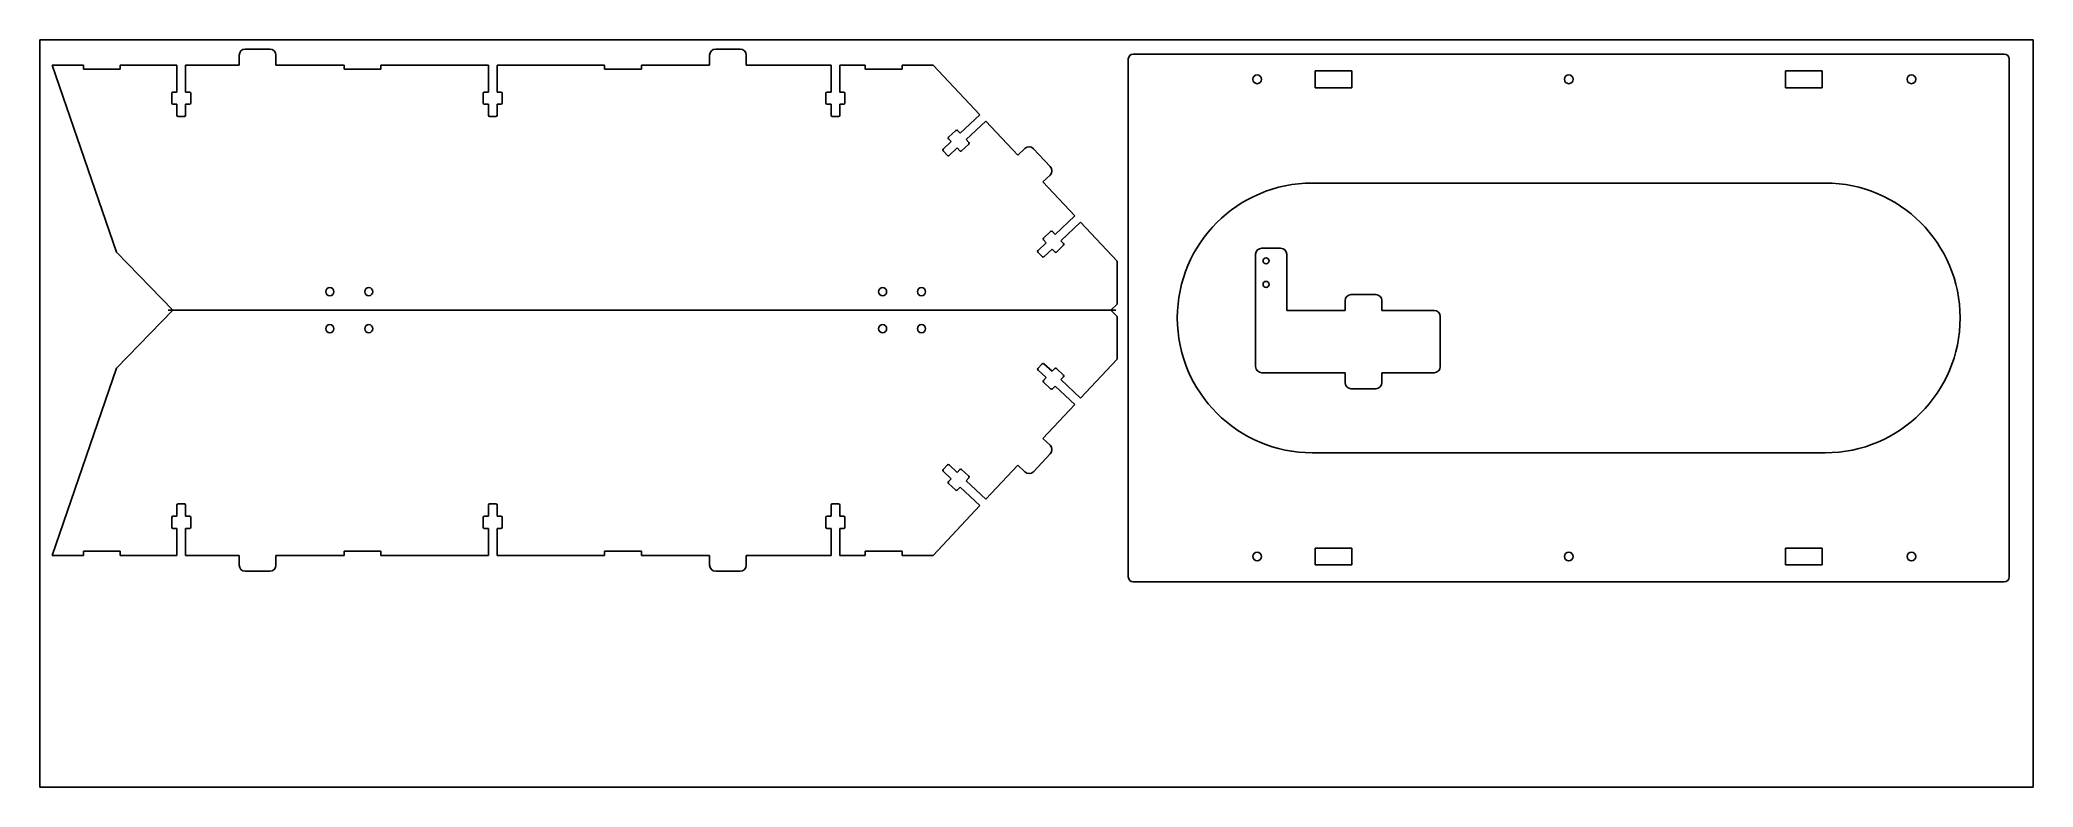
# Model space of a CAD drawing. Header units: inches. Extents: x -1252 to -440, y 1079 to 1384.
import ezdxf

# ---------------------------------------------------------------- set-up
doc = ezdxf.new("R2010")
doc.units = ezdxf.units.IN
doc.header["$MEASUREMENT"] = 0
doc.linetypes.add('Continuous2', pattern=[0])

msp = doc.modelspace()

# ---------------------------------------------------------------- linework, layer by layer
at = {"color": 2, "linetype": 'Continuous2', "lineweight": -3, "true_color": 0xffff00}
for p, q in [((-1252.46, 1383.81), (-439.66, 1383.81)), ((-1252.46, 1079.01), (-1252.46, 1383.81)), ((-439.66, 1383.81), (-439.66, 1079.01)), ((-439.66, 1079.01), (-1252.46, 1079.01))]:
    msp.add_line(p, q, dxfattribs=at)
at = {"color": 1, "linetype": 'Continuous2', "lineweight": -3, "true_color": 0xff0000}
for p, q in [((-1171.18, 1377.54), (-1171.18, 1373.54)), ((-1168.68, 1380.04), (-1158.68, 1380.04)), ((-1156.18, 1377.54), (-1156.18, 1373.54)), ((-979.38, 1377.54), (-979.38, 1373.54)), ((-976.88, 1380.04), (-966.88, 1380.04)), ((-964.38, 1377.54), (-964.38, 1373.54)), ((-808.63, 1376.03), (-808.63, 1164.75)), ((-451.43, 1378.03), (-806.63, 1378.03)), ((-449.43, 1164.75), (-449.43, 1376.03)), ((-1247.38, 1373.54), (-1234.68, 1373.54)), ((-1221.27, 1297.19), (-1247.38, 1373.54)), ((-1234.68, 1371.79), (-1234.68, 1373.54)), ((-1219.68, 1371.79), (-1234.68, 1371.79)), ((-1219.68, 1373.54), (-1196.58, 1373.54)), ((-1219.68, 1373.54), (-1219.68, 1371.79)), ((-1196.58, 1373.54), (-1196.58, 1362.54)), ((-1193.03, 1373.54), (-1171.18, 1373.54)), ((-1193.03, 1362.54), (-1193.03, 1373.54)), ((-1156.18, 1373.54), (-1128.42, 1373.54)), ((-1128.42, 1371.79), (-1128.42, 1373.54)), ((-1113.42, 1371.79), (-1128.42, 1371.79)), ((-1113.42, 1373.54), (-1069.56, 1373.54)), ((-1113.42, 1373.54), (-1113.42, 1371.79)), ((-1069.56, 1373.54), (-1069.56, 1362.54)), ((-1066.01, 1373.54), (-1022.15, 1373.54)), ((-1066.01, 1362.54), (-1066.01, 1373.54)), ((-1022.15, 1371.79), (-1022.15, 1373.54)), ((-1007.15, 1371.79), (-1022.15, 1371.79)), ((-1007.15, 1373.54), (-979.38, 1373.54)), ((-1007.15, 1373.54), (-1007.15, 1371.79)), ((-964.38, 1373.54), (-929.83, 1373.54)), ((-929.83, 1373.54), (-929.83, 1362.54)), ((-926.28, 1373.54), (-915.88, 1373.54)), ((-926.28, 1362.54), (-926.28, 1373.54)), ((-915.88, 1371.79), (-915.88, 1373.54)), ((-900.88, 1371.79), (-915.88, 1371.79)), ((-900.88, 1373.54), (-888.18, 1373.54)), ((-900.88, 1373.54), (-900.88, 1371.79)), ((-888.18, 1373.54), (-869.15, 1353.24)), ((-1198.67, 1362.04), (-1198.67, 1358.04)), ((-1196.58, 1362.54), (-1198.17, 1362.54)), ((-1198.17, 1357.54), (-1196.58, 1357.54)), ((-1196.58, 1357.54), (-1196.58, 1353.04)), ((-1191.45, 1362.54), (-1193.03, 1362.54)), ((-1193.03, 1357.54), (-1191.45, 1357.54)), ((-1193.03, 1353.04), (-1193.03, 1357.54)), ((-1190.95, 1358.04), (-1190.95, 1362.04)), ((-1071.64, 1362.04), (-1071.64, 1358.04)), ((-1069.56, 1362.54), (-1071.14, 1362.54)), ((-1071.14, 1357.54), (-1069.56, 1357.54)), ((-1069.56, 1357.54), (-1069.56, 1353.04)), ((-1064.42, 1362.54), (-1066.01, 1362.54)), ((-1066.01, 1357.54), (-1064.42, 1357.54)), ((-1066.01, 1353.04), (-1066.01, 1357.54)), ((-1063.92, 1358.04), (-1063.92, 1362.04)), ((-931.92, 1362.04), (-931.92, 1358.04)), ((-929.83, 1362.54), (-931.42, 1362.54)), ((-931.42, 1357.54), (-929.83, 1357.54)), ((-929.83, 1357.54), (-929.83, 1353.04)), ((-924.7, 1362.54), (-926.28, 1362.54)), ((-926.28, 1357.54), (-924.7, 1357.54)), ((-926.28, 1353.04), (-926.28, 1357.54)), ((-924.2, 1358.04), (-924.2, 1362.04)), ((-1196.08, 1352.54), (-1193.53, 1352.54)), ((-1069.06, 1352.54), (-1066.51, 1352.54)), ((-929.33, 1352.54), (-926.78, 1352.54)), ((-869.15, 1353.24), (-877.18, 1345.72)), ((-874.75, 1343.13), (-866.72, 1350.65)), ((-866.72, 1350.65), (-853.73, 1336.79)), ((-880.82, 1342.3), (-884.11, 1339.22)), ((-881.91, 1343.45), (-880.82, 1342.3)), ((-878.97, 1346.9), (-881.88, 1344.16)), ((-877.18, 1345.72), (-878.26, 1346.87)), ((-876.6, 1338.53), (-873.69, 1341.26)), ((-873.66, 1341.97), (-874.75, 1343.13)), ((-884.13, 1338.51), (-882.39, 1336.65)), ((-881.68, 1336.63), (-878.4, 1339.71)), ((-878.4, 1339.71), (-877.31, 1338.55)), ((-850.81, 1339.53), (-853.73, 1336.79)), ((-840.44, 1332.12), (-847.28, 1339.41)), ((-843.47, 1325.85), (-840.55, 1328.58)), ((-843.47, 1325.85), (-830.47, 1311.99)), ((-830.47, 1311.99), (-838.5, 1304.46)), ((-836.07, 1301.87), (-828.05, 1309.4)), ((-828.05, 1309.4), (-813.18, 1293.54)), ((-842.15, 1301.04), (-845.43, 1297.96)), ((-843.23, 1302.2), (-842.15, 1301.04)), ((-840.29, 1305.64), (-843.21, 1302.91)), ((-838.5, 1304.46), (-839.58, 1305.62)), ((-834.99, 1300.72), (-836.07, 1301.87)), ((-1198.18, 1273.54), (-1221.27, 1297.19)), ((-845.45, 1297.26), (-843.71, 1295.4)), ((-843, 1295.37), (-839.72, 1298.45)), ((-839.72, 1298.45), (-838.63, 1297.3)), ((-837.93, 1297.27), (-835.01, 1300.01)), ((-813.18, 1293.54), (-813.18, 1276.04)), ((-1198.18, 1273.54), (-1221.27, 1249.89)), ((-813.18, 1276.04), (-815.68, 1273.54)), ((-813.18, 1271.04), (-815.68, 1273.54)), ((-813.18, 1253.54), (-813.18, 1271.04)), ((-828.05, 1237.69), (-813.18, 1253.54)), ((-1221.27, 1249.89), (-1247.38, 1173.54)), ((-845.45, 1249.82), (-843.71, 1251.68)), ((-842.15, 1246.04), (-845.43, 1249.12)), ((-843.23, 1244.88), (-842.15, 1246.04)), ((-840.29, 1241.44), (-843.21, 1244.18)), ((-843, 1251.71), (-839.72, 1248.63)), ((-839.72, 1248.63), (-838.63, 1249.79)), ((-837.93, 1249.81), (-835.01, 1247.07)), ((-834.99, 1246.37), (-836.07, 1245.21)), ((-836.07, 1245.21), (-828.05, 1237.69)), ((-838.5, 1242.62), (-839.58, 1241.46)), ((-830.47, 1235.1), (-838.5, 1242.62)), ((-843.47, 1221.23), (-830.47, 1235.1)), ((-843.47, 1221.23), (-840.55, 1218.5)), ((-840.44, 1214.97), (-847.28, 1207.67)), ((-884.13, 1208.57), (-882.39, 1210.43)), ((-880.82, 1204.78), (-884.11, 1207.86)), ((-881.91, 1203.63), (-880.82, 1204.78)), ((-881.68, 1210.45), (-878.4, 1207.37)), ((-878.4, 1207.37), (-877.31, 1208.53)), ((-876.6, 1208.55), (-873.69, 1205.82)), ((-873.66, 1205.11), (-874.75, 1203.95)), ((-874.75, 1203.95), (-866.72, 1196.43)), ((-866.72, 1196.43), (-853.73, 1210.29)), ((-850.81, 1207.56), (-853.73, 1210.29)), ((-878.97, 1200.19), (-881.88, 1202.92)), ((-877.18, 1201.36), (-878.26, 1200.21)), ((-869.15, 1193.84), (-877.18, 1201.36)), ((-1198.67, 1185.04), (-1198.67, 1189.04)), ((-1198.17, 1189.54), (-1196.58, 1189.54)), ((-1196.58, 1189.54), (-1196.58, 1194.04)), ((-1196.08, 1194.54), (-1193.53, 1194.54)), ((-1193.03, 1194.04), (-1193.03, 1189.54)), ((-1193.03, 1189.54), (-1191.45, 1189.54)), ((-1190.95, 1189.04), (-1190.95, 1185.04)), ((-1071.64, 1185.04), (-1071.64, 1189.04)), ((-1071.14, 1189.54), (-1069.56, 1189.54)), ((-1069.56, 1189.54), (-1069.56, 1194.04)), ((-1069.06, 1194.54), (-1066.51, 1194.54)), ((-1066.01, 1194.04), (-1066.01, 1189.54)), ((-1066.01, 1189.54), (-1064.42, 1189.54)), ((-1063.92, 1189.04), (-1063.92, 1185.04)), ((-931.92, 1185.04), (-931.92, 1189.04)), ((-931.42, 1189.54), (-929.83, 1189.54)), ((-929.83, 1189.54), (-929.83, 1194.04)), ((-929.33, 1194.54), (-926.78, 1194.54)), ((-926.28, 1194.04), (-926.28, 1189.54)), ((-926.28, 1189.54), (-924.7, 1189.54)), ((-924.2, 1189.04), (-924.2, 1185.04)), ((-888.18, 1173.54), (-869.15, 1193.84)), ((-1196.58, 1184.54), (-1198.17, 1184.54)), ((-1196.58, 1173.54), (-1196.58, 1184.54)), ((-1193.03, 1184.54), (-1193.03, 1173.54)), ((-1191.45, 1184.54), (-1193.03, 1184.54)), ((-1069.56, 1184.54), (-1071.14, 1184.54)), ((-1069.56, 1173.54), (-1069.56, 1184.54)), ((-1066.01, 1184.54), (-1066.01, 1173.54)), ((-1064.42, 1184.54), (-1066.01, 1184.54)), ((-929.83, 1184.54), (-931.42, 1184.54)), ((-929.83, 1173.54), (-929.83, 1184.54)), ((-926.28, 1184.54), (-926.28, 1173.54)), ((-924.7, 1184.54), (-926.28, 1184.54)), ((-1247.38, 1173.54), (-1234.68, 1173.54)), ((-1234.68, 1175.29), (-1234.68, 1173.54)), ((-1219.68, 1175.29), (-1234.68, 1175.29)), ((-1219.68, 1173.54), (-1219.68, 1175.29)), ((-1219.68, 1173.54), (-1196.58, 1173.54)), ((-1193.03, 1173.54), (-1171.18, 1173.54)), ((-1171.18, 1169.54), (-1171.18, 1173.54)), ((-1156.18, 1173.54), (-1128.42, 1173.54)), ((-1156.18, 1169.54), (-1156.18, 1173.54)), ((-1113.42, 1175.29), (-1128.42, 1175.29)), ((-1128.42, 1175.29), (-1128.42, 1173.54)), ((-1113.42, 1173.54), (-1113.42, 1175.29)), ((-1113.42, 1173.54), (-1069.56, 1173.54)), ((-1066.01, 1173.54), (-1022.15, 1173.54)), ((-1007.15, 1175.29), (-1022.15, 1175.29)), ((-1022.15, 1175.29), (-1022.15, 1173.54)), ((-1007.15, 1173.54), (-1007.15, 1175.29)), ((-1007.15, 1173.54), (-979.38, 1173.54)), ((-979.38, 1169.54), (-979.38, 1173.54)), ((-964.38, 1173.54), (-929.83, 1173.54)), ((-964.38, 1169.54), (-964.38, 1173.54)), ((-926.28, 1173.54), (-915.88, 1173.54)), ((-900.88, 1175.29), (-915.88, 1175.29)), ((-915.88, 1175.29), (-915.88, 1173.54)), ((-900.88, 1173.54), (-900.88, 1175.29)), ((-900.88, 1173.54), (-888.18, 1173.54)), ((-1168.68, 1167.04), (-1158.68, 1167.04)), ((-976.88, 1167.04), (-966.88, 1167.04)), ((-806.63, 1162.75), (-451.43, 1162.75))]:
    msp.add_line(p, q, dxfattribs=at)
at = {"color": 5, "linetype": 'Continuous2', "lineweight": -3, "true_color": 0x0000ff}
for p, q in [((-717.43, 1371.15), (-732.43, 1371.15)), ((-732.43, 1371.15), (-732.43, 1364.29)), ((-717.43, 1364.29), (-717.43, 1371.15)), ((-525.63, 1371.15), (-540.63, 1371.15)), ((-540.63, 1371.15), (-540.63, 1364.29)), ((-525.63, 1364.29), (-525.63, 1371.15)), ((-732.43, 1364.29), (-717.43, 1364.29)), ((-540.63, 1364.29), (-525.63, 1364.29)), ((-524.43, 1325.39), (-733.63, 1325.39)), ((-813.68, 1273.54), (-1200.18, 1273.54)), ((-733.63, 1215.39), (-524.43, 1215.39)), ((-717.43, 1176.49), (-732.43, 1176.49)), ((-732.43, 1176.49), (-732.43, 1169.63)), ((-717.43, 1169.63), (-717.43, 1176.49)), ((-525.63, 1176.49), (-540.63, 1176.49)), ((-540.63, 1176.49), (-540.63, 1169.63)), ((-525.63, 1169.63), (-525.63, 1176.49)), ((-732.43, 1169.63), (-717.43, 1169.63)), ((-540.63, 1169.63), (-525.63, 1169.63))]:
    msp.add_line(p, q, dxfattribs=at)
at = {"color": 36, "linetype": 'Continuous2', "lineweight": -3, "true_color": 0x804200}
for p, q in [((-756.71, 1296.33), (-756.71, 1250.53)), ((-746.51, 1298.83), (-754.21, 1298.83)), ((-744.01, 1273.43), (-744.01, 1296.33)), ((-720.21, 1277.43), (-720.21, 1273.43)), ((-707.71, 1279.93), (-717.71, 1279.93)), ((-705.21, 1273.43), (-705.21, 1277.43)), ((-720.21, 1273.43), (-744.01, 1273.43)), ((-683.91, 1273.43), (-705.21, 1273.43)), ((-681.41, 1250.53), (-681.41, 1270.93)), ((-754.21, 1248.03), (-720.21, 1248.03)), ((-720.21, 1244.03), (-720.21, 1248.03)), ((-705.21, 1248.03), (-705.21, 1244.03)), ((-705.21, 1248.03), (-683.91, 1248.03)), ((-707.71, 1241.53), (-717.71, 1241.53))]:
    msp.add_line(p, q, dxfattribs=at)
at = {"color": 5, "linetype": 'Continuous2', "lineweight": -3, "true_color": 0x0000ff}
for centre, radius in [((-756.06, 1367.71), 1.77), ((-629.03, 1367.71), 1.77), ((-489.31, 1367.71), 1.77), ((-752.45, 1293.67), 1.21), ((-752.45, 1284.07), 1.21), ((-1134.22, 1281.08), 1.66), ((-1118.34, 1281.08), 1.66), ((-908.82, 1281.08), 1.66), ((-892.94, 1281.08), 1.66), ((-1134.22, 1266), 1.66), ((-1118.34, 1266), 1.66), ((-908.82, 1266), 1.66), ((-892.94, 1266), 1.66), ((-756.06, 1173.07), 1.78), ((-629.03, 1173.07), 1.77), ((-489.31, 1173.07), 1.77)]:
    msp.add_circle(centre, radius, dxfattribs=at)
at = {"color": 1, "linetype": 'Continuous2', "lineweight": -3, "true_color": 0xff0000}
for centre, radius, start, end in [((-1168.68, 1377.54), 2.5, 90, 180), ((-1158.68, 1377.54), 2.5, 0, 90), ((-976.88, 1377.54), 2.5, 90, 180), ((-966.88, 1377.54), 2.5, 0, 90), ((-806.63, 1376.03), 2, 90, 180), ((-451.43, 1376.03), 2, 0, 90), ((-1198.17, 1362.04), 0.5, 90, 180), ((-1198.17, 1358.04), 0.5, 180, 270), ((-1191.45, 1362.04), 0.5, 0, 90), ((-1191.45, 1358.04), 0.5, 270, 360), ((-1071.14, 1362.04), 0.5, 90, 180), ((-1071.14, 1358.04), 0.5, 180, 270), ((-1064.42, 1362.04), 0.5, 360, 90), ((-1064.42, 1358.04), 0.5, 270, 360), ((-931.42, 1362.04), 0.5, 90, 180), ((-931.42, 1358.04), 0.5, 180, 270), ((-924.7, 1362.04), 0.5, 0, 90), ((-924.7, 1358.04), 0.5, 270, 0), ((-1196.08, 1353.04), 0.5, 180, 270), ((-1193.53, 1353.04), 0.5, 270, 0), ((-1069.06, 1353.04), 0.5, 180, 270), ((-1066.51, 1353.04), 0.5, 270, 360), ((-929.33, 1353.04), 0.5, 180, 270), ((-926.78, 1353.04), 0.5, 270, 360), ((-881.54, 1343.8), 0.5, 133.15239, 223.15239), ((-878.62, 1346.53), 0.5, 43.15239, 133.15239), ((-874.03, 1341.63), 0.5, 313.15239, 43.15239), ((-883.76, 1338.85), 0.5, 133.15239, 223.15239), ((-882.02, 1336.99), 0.5, 223.15239, 313.15239), ((-876.95, 1338.89), 0.5, 223.15239, 313.15239), ((-849.1, 1337.7), 2.5, 43.15239, 133.15239), ((-842.26, 1330.41), 2.5, 313.15239, 43.15239), ((-842.87, 1302.54), 0.5, 133.15239, 223.15239), ((-839.95, 1305.28), 0.5, 43.15239, 133.15239), ((-835.35, 1300.37), 0.5, 313.15239, 43.15239), ((-845.09, 1297.6), 0.5, 133.15239, 223.15239), ((-843.34, 1295.74), 0.5, 223.15239, 313.15239), ((-838.27, 1297.64), 0.5, 223.15239, 313.15239), ((-843.34, 1251.34), 0.5, 46.84761, 136.84761), ((-845.09, 1249.48), 0.5, 136.84761, 226.84761), ((-842.87, 1244.54), 0.5, 136.84761, 226.84761), ((-838.27, 1249.44), 0.5, 46.84761, 136.84761), ((-835.35, 1246.71), 0.5, 316.84761, 46.84761), ((-839.95, 1241.81), 0.5, 226.84761, 316.84761), ((-842.26, 1216.68), 2.5, 316.84761, 46.84761), ((-883.76, 1208.23), 0.5, 136.84761, 226.84761), ((-882.02, 1210.09), 0.5, 46.84761, 136.84761), ((-881.54, 1203.29), 0.5, 136.84761, 226.84761), ((-876.95, 1208.19), 0.5, 46.84761, 136.84761), ((-874.03, 1205.45), 0.5, 316.84761, 46.84761), ((-849.1, 1209.38), 2.5, 226.84761, 316.84761), ((-878.62, 1200.55), 0.5, 226.84761, 316.84761), ((-1198.17, 1189.04), 0.5, 90, 180), ((-1196.08, 1194.04), 0.5, 90, 180), ((-1193.53, 1194.04), 0.5, 0, 90), ((-1191.45, 1189.04), 0.5, 0, 90), ((-1071.14, 1189.04), 0.5, 90, 180), ((-1069.06, 1194.04), 0.5, 90, 180), ((-1066.51, 1194.04), 0.5, 0, 90), ((-1064.42, 1189.04), 0.5, 360, 90), ((-931.42, 1189.04), 0.5, 90, 180), ((-929.33, 1194.04), 0.5, 90, 180), ((-926.78, 1194.04), 0.5, 360, 90), ((-924.7, 1189.04), 0.5, 0, 90), ((-1198.17, 1185.04), 0.5, 180, 270), ((-1191.45, 1185.04), 0.5, 270, 360), ((-1071.14, 1185.04), 0.5, 180, 270), ((-1064.42, 1185.04), 0.5, 270, 0), ((-931.42, 1185.04), 0.5, 180, 270), ((-924.7, 1185.04), 0.5, 270, 0), ((-1168.68, 1169.54), 2.5, 180, 270), ((-1158.68, 1169.54), 2.5, 270, 360), ((-976.88, 1169.54), 2.5, 180, 270), ((-966.88, 1169.54), 2.5, 270, 360), ((-806.63, 1164.75), 2, 180, 270), ((-451.43, 1164.75), 2, 270, 360)]:
    msp.add_arc(centre, radius, start, end, dxfattribs=at)
at = {"color": 5, "linetype": 'Continuous2', "lineweight": -3, "true_color": 0x0000ff}
for centre, start, end in [((-733.63, 1270.39), 90, 270), ((-524.43, 1270.39), 270, 90)]:
    msp.add_arc(centre, 55, start, end, dxfattribs=at)
at = {"color": 36, "linetype": 'Continuous2', "lineweight": -3, "true_color": 0x804200}
for centre, start, end in [((-754.21, 1296.33), 90, 180), ((-746.51, 1296.33), 0, 90), ((-717.71, 1277.43), 90, 180), ((-707.71, 1277.43), 360, 90), ((-683.91, 1270.93), 0, 90), ((-754.21, 1250.53), 180, 270), ((-717.71, 1244.03), 180, 270), ((-707.71, 1244.03), 270, 0), ((-683.91, 1250.53), 270, 360)]:
    msp.add_arc(centre, 2.5, start, end, dxfattribs=at)

doc.saveas('drawing.dxf')
